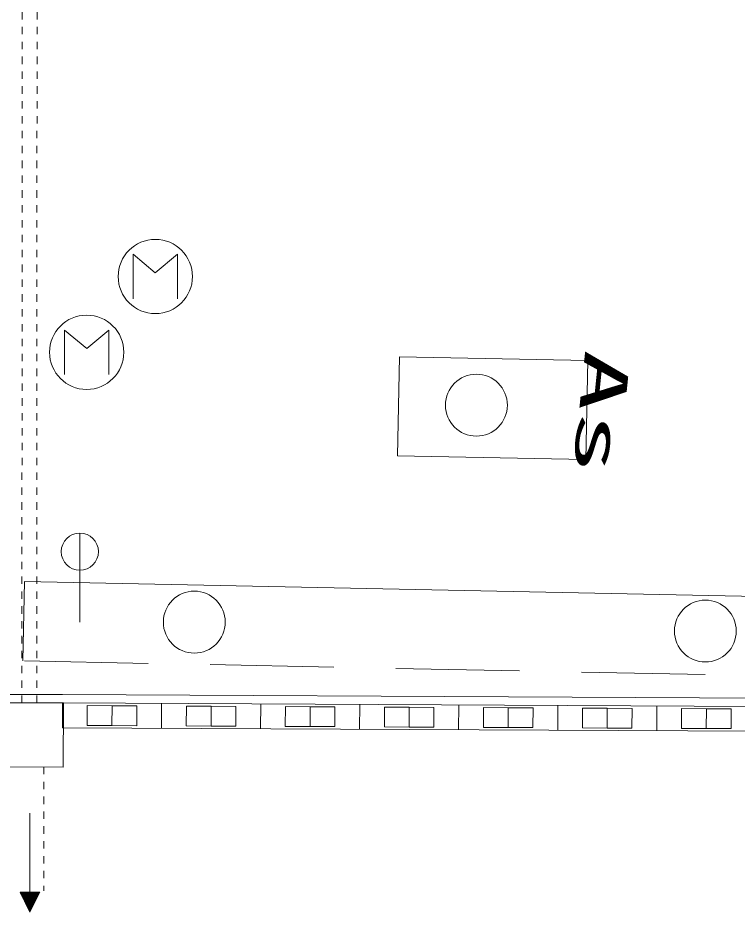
# Model space of a CAD drawing. Units: millimetres on the paper. Extents: x -420 to 420, y -297 to 297.
# Drawn here: x -226.58 to -216.89, y -222.04 to -210 of the extents above; entities that cross this region are included whole.
import ezdxf
from ezdxf.enums import TextEntityAlignment as Align

# ---------------------------------------------------------------- set-up
doc = ezdxf.new("R2010")
doc.units = ezdxf.units.MM
doc.linetypes.add('DASHED', pattern=[7.5, 6, -1.5])
doc.layers.add('0-0', color=7, linetype='Continuous', lineweight=13)
doc.layers.add('0-2_作業レイヤ1', color=7, linetype='Continuous', lineweight=13)
doc.styles.add('ＭＳ ゴシック', font='')
doc.styles.get('ＭＳ ゴシック').set_extended_font_data('MS Gothic')

# ---------------------------------------------------------------- blocks, each defined once
blk = doc.blocks.new('ggNum000030')
at = {"layer": '0-2_作業レイヤ1'}
for p, q in [((21645708, 158859030), (21648207, 158858979)), ((21649457, 158858954), (21651957, 158858904)), ((21653206, 158858878), (21655706, 158858828)), ((21656956, 158858802), (21659455, 158858752))]:
    blk.add_line(p, q, dxfattribs=at)
blk = doc.blocks.new('~4946')
at = {"layer": '0-2_作業レイヤ1'}
blk.add_lwpolyline([(21653243, 158863170), (21657042, 158863094), (21657083, 158865093), (21653284, 158865170)], close=True, dxfattribs=at)
blk.add_lwpolyline([(21645677, 158859030), (21645711, 158860631), (21664462, 158860251), (21664429, 158858651)], dxfattribs=at)
for centre in [(21654835, 158864194), (21649139, 158859813), (21659458, 158859633)]:
    blk.add_circle(centre, 625, dxfattribs=at)
at = {"layer": '0-0'}
blk.add_blockref('ggNum000030', (0, 0), dxfattribs=at)
blk = doc.blocks.new('CCURVE_ORG010')
at = {"layer": '0-0'}
blk.add_lwpolyline([(21645620, 158854357), (21645820, 158853957), (21646020, 158854357)], close=True, dxfattribs=at)
blk = doc.blocks.new('FILL_AREA_001_')
at = {"layer": '0-2_作業レイヤ1'}
for p, q in [((21645620, 158854356), (21646019, 158854356)), ((21645620, 158854355), (21646019, 158854355)), ((21645621, 158854354), (21646018, 158854354)), ((21645621, 158854353), (21646018, 158854353)), ((21645622, 158854352), (21646017, 158854352)), ((21645622, 158854351), (21646017, 158854351)), ((21645623, 158854350), (21646016, 158854350)), ((21645623, 158854349), (21646016, 158854349)), ((21645624, 158854348), (21646015, 158854348)), ((21645624, 158854347), (21646015, 158854347)), ((21645625, 158854346), (21646014, 158854346)), ((21645625, 158854345), (21646014, 158854345)), ((21645626, 158854344), (21646013, 158854344)), ((21645626, 158854343), (21646013, 158854343)), ((21645627, 158854342), (21646012, 158854342)), ((21645627, 158854341), (21646012, 158854341)), ((21645628, 158854340), (21646011, 158854340)), ((21645628, 158854339), (21646011, 158854339)), ((21645629, 158854338), (21646010, 158854338)), ((21645629, 158854337), (21646010, 158854337)), ((21645630, 158854336), (21646009, 158854336)), ((21645630, 158854335), (21646009, 158854335)), ((21645631, 158854334), (21646008, 158854334)), ((21645631, 158854333), (21646008, 158854333)), ((21645632, 158854332), (21646007, 158854332)), ((21645632, 158854331), (21646007, 158854331)), ((21645633, 158854330), (21646006, 158854330)), ((21645633, 158854329), (21646006, 158854329)), ((21645634, 158854328), (21646005, 158854328)), ((21645634, 158854327), (21646005, 158854327)), ((21645635, 158854326), (21646004, 158854326)), ((21645635, 158854325), (21646004, 158854325)), ((21645636, 158854324), (21646003, 158854324)), ((21645636, 158854323), (21646003, 158854323)), ((21645637, 158854322), (21646002, 158854322)), ((21645637, 158854321), (21646002, 158854321)), ((21645638, 158854320), (21646001, 158854320)), ((21645638, 158854319), (21646001, 158854319)), ((21645639, 158854318), (21646000, 158854318)), ((21645639, 158854317), (21646000, 158854317)), ((21645640, 158854316), (21645999, 158854316)), ((21645640, 158854315), (21645999, 158854315)), ((21645641, 158854314), (21645998, 158854314)), ((21645641, 158854313), (21645998, 158854313)), ((21645642, 158854312), (21645997, 158854312)), ((21645642, 158854311), (21645997, 158854311)), ((21645643, 158854310), (21645996, 158854310)), ((21645643, 158854309), (21645996, 158854309)), ((21645644, 158854308), (21645995, 158854308)), ((21645644, 158854307), (21645995, 158854307)), ((21645645, 158854306), (21645994, 158854306)), ((21645645, 158854305), (21645994, 158854305)), ((21645646, 158854304), (21645993, 158854304)), ((21645646, 158854303), (21645993, 158854303)), ((21645647, 158854302), (21645992, 158854302)), ((21645647, 158854301), (21645992, 158854301)), ((21645648, 158854300), (21645991, 158854300)), ((21645648, 158854299), (21645991, 158854299)), ((21645649, 158854298), (21645990, 158854298)), ((21645649, 158854297), (21645990, 158854297)), ((21645650, 158854296), (21645989, 158854296)), ((21645650, 158854295), (21645989, 158854295)), ((21645651, 158854294), (21645988, 158854294)), ((21645651, 158854293), (21645988, 158854293)), ((21645652, 158854292), (21645987, 158854292)), ((21645652, 158854291), (21645987, 158854291)), ((21645653, 158854290), (21645986, 158854290)), ((21645653, 158854289), (21645986, 158854289)), ((21645654, 158854288), (21645985, 158854288)), ((21645654, 158854287), (21645985, 158854287)), ((21645655, 158854286), (21645984, 158854286)), ((21645655, 158854285), (21645984, 158854285)), ((21645656, 158854284), (21645983, 158854284)), ((21645656, 158854283), (21645983, 158854283)), ((21645657, 158854282), (21645982, 158854282)), ((21645657, 158854281), (21645982, 158854281)), ((21645658, 158854280), (21645981, 158854280)), ((21645658, 158854279), (21645981, 158854279)), ((21645659, 158854278), (21645980, 158854278)), ((21645659, 158854277), (21645980, 158854277)), ((21645660, 158854276), (21645979, 158854276)), ((21645660, 158854275), (21645979, 158854275)), ((21645661, 158854274), (21645978, 158854274)), ((21645661, 158854273), (21645978, 158854273)), ((21645662, 158854272), (21645977, 158854272)), ((21645662, 158854271), (21645977, 158854271)), ((21645663, 158854270), (21645976, 158854270)), ((21645663, 158854269), (21645976, 158854269)), ((21645664, 158854268), (21645975, 158854268)), ((21645664, 158854267), (21645975, 158854267)), ((21645665, 158854266), (21645974, 158854266)), ((21645665, 158854265), (21645974, 158854265)), ((21645666, 158854264), (21645973, 158854264)), ((21645666, 158854263), (21645973, 158854263)), ((21645667, 158854262), (21645972, 158854262)), ((21645667, 158854261), (21645972, 158854261)), ((21645668, 158854260), (21645971, 158854260)), ((21645668, 158854259), (21645971, 158854259)), ((21645669, 158854258), (21645970, 158854258)), ((21645669, 158854257), (21645970, 158854257)), ((21645670, 158854256), (21645969, 158854256)), ((21645670, 158854255), (21645969, 158854255)), ((21645671, 158854254), (21645968, 158854254)), ((21645671, 158854253), (21645968, 158854253)), ((21645672, 158854252), (21645967, 158854252)), ((21645672, 158854251), (21645967, 158854251)), ((21645673, 158854250), (21645966, 158854250)), ((21645673, 158854249), (21645966, 158854249)), ((21645674, 158854248), (21645965, 158854248)), ((21645674, 158854247), (21645965, 158854247)), ((21645675, 158854246), (21645964, 158854246)), ((21645675, 158854245), (21645964, 158854245)), ((21645676, 158854244), (21645963, 158854244)), ((21645676, 158854243), (21645963, 158854243)), ((21645677, 158854242), (21645962, 158854242)), ((21645677, 158854241), (21645962, 158854241)), ((21645678, 158854240), (21645961, 158854240)), ((21645678, 158854239), (21645961, 158854239)), ((21645679, 158854238), (21645960, 158854238)), ((21645679, 158854237), (21645960, 158854237)), ((21645680, 158854236), (21645959, 158854236)), ((21645680, 158854235), (21645959, 158854235)), ((21645681, 158854234), (21645958, 158854234)), ((21645681, 158854233), (21645958, 158854233)), ((21645682, 158854232), (21645957, 158854232)), ((21645682, 158854231), (21645957, 158854231)), ((21645683, 158854230), (21645956, 158854230)), ((21645683, 158854229), (21645956, 158854229)), ((21645684, 158854228), (21645955, 158854228)), ((21645684, 158854227), (21645955, 158854227)), ((21645685, 158854226), (21645954, 158854226)), ((21645685, 158854225), (21645954, 158854225)), ((21645686, 158854224), (21645953, 158854224)), ((21645686, 158854223), (21645953, 158854223)), ((21645687, 158854222), (21645952, 158854222)), ((21645687, 158854221), (21645952, 158854221)), ((21645688, 158854220), (21645951, 158854220)), ((21645688, 158854219), (21645951, 158854219)), ((21645689, 158854218), (21645950, 158854218)), ((21645689, 158854217), (21645950, 158854217)), ((21645690, 158854216), (21645949, 158854216)), ((21645690, 158854215), (21645949, 158854215)), ((21645691, 158854214), (21645948, 158854214)), ((21645691, 158854213), (21645948, 158854213)), ((21645692, 158854212), (21645947, 158854212)), ((21645692, 158854211), (21645947, 158854211)), ((21645693, 158854210), (21645946, 158854210)), ((21645693, 158854209), (21645946, 158854209)), ((21645694, 158854208), (21645945, 158854208)), ((21645694, 158854207), (21645945, 158854207)), ((21645695, 158854206), (21645944, 158854206)), ((21645695, 158854205), (21645944, 158854205)), ((21645696, 158854204), (21645943, 158854204)), ((21645696, 158854203), (21645943, 158854203)), ((21645697, 158854202), (21645942, 158854202)), ((21645697, 158854201), (21645942, 158854201)), ((21645698, 158854200), (21645941, 158854200)), ((21645698, 158854199), (21645941, 158854199)), ((21645699, 158854198), (21645940, 158854198)), ((21645699, 158854197), (21645940, 158854197)), ((21645700, 158854196), (21645939, 158854196)), ((21645700, 158854195), (21645939, 158854195)), ((21645701, 158854194), (21645938, 158854194)), ((21645701, 158854193), (21645938, 158854193)), ((21645702, 158854192), (21645937, 158854192)), ((21645702, 158854191), (21645937, 158854191)), ((21645703, 158854190), (21645936, 158854190)), ((21645703, 158854189), (21645936, 158854189)), ((21645704, 158854188), (21645935, 158854188)), ((21645704, 158854187), (21645935, 158854187)), ((21645705, 158854186), (21645934, 158854186)), ((21645705, 158854185), (21645934, 158854185)), ((21645706, 158854184), (21645933, 158854184)), ((21645706, 158854183), (21645933, 158854183)), ((21645707, 158854182), (21645932, 158854182)), ((21645707, 158854181), (21645932, 158854181)), ((21645708, 158854180), (21645931, 158854180)), ((21645708, 158854179), (21645931, 158854179)), ((21645709, 158854178), (21645930, 158854178)), ((21645709, 158854177), (21645930, 158854177)), ((21645710, 158854176), (21645929, 158854176)), ((21645710, 158854175), (21645929, 158854175)), ((21645711, 158854174), (21645928, 158854174)), ((21645711, 158854173), (21645928, 158854173)), ((21645712, 158854172), (21645927, 158854172)), ((21645712, 158854171), (21645927, 158854171)), ((21645713, 158854170), (21645926, 158854170)), ((21645713, 158854169), (21645926, 158854169)), ((21645714, 158854168), (21645925, 158854168)), ((21645714, 158854167), (21645925, 158854167)), ((21645715, 158854166), (21645924, 158854166)), ((21645715, 158854165), (21645924, 158854165)), ((21645716, 158854164), (21645923, 158854164)), ((21645716, 158854163), (21645923, 158854163)), ((21645717, 158854162), (21645922, 158854162)), ((21645717, 158854161), (21645922, 158854161)), ((21645718, 158854160), (21645921, 158854160)), ((21645718, 158854159), (21645921, 158854159)), ((21645719, 158854158), (21645920, 158854158)), ((21645719, 158854157), (21645920, 158854157)), ((21645720, 158854156), (21645919, 158854156)), ((21645720, 158854155), (21645919, 158854155)), ((21645721, 158854154), (21645918, 158854154)), ((21645721, 158854153), (21645918, 158854153)), ((21645722, 158854152), (21645917, 158854152)), ((21645722, 158854151), (21645917, 158854151)), ((21645723, 158854150), (21645916, 158854150)), ((21645723, 158854149), (21645916, 158854149)), ((21645724, 158854148), (21645915, 158854148)), ((21645724, 158854147), (21645915, 158854147)), ((21645725, 158854146), (21645914, 158854146)), ((21645725, 158854145), (21645914, 158854145)), ((21645726, 158854144), (21645913, 158854144)), ((21645726, 158854143), (21645913, 158854143)), ((21645727, 158854142), (21645912, 158854142)), ((21645727, 158854141), (21645912, 158854141)), ((21645728, 158854140), (21645911, 158854140)), ((21645728, 158854139), (21645911, 158854139)), ((21645729, 158854138), (21645910, 158854138)), ((21645729, 158854137), (21645910, 158854137)), ((21645730, 158854136), (21645909, 158854136)), ((21645730, 158854135), (21645909, 158854135)), ((21645731, 158854134), (21645908, 158854134)), ((21645731, 158854133), (21645908, 158854133)), ((21645732, 158854132), (21645907, 158854132)), ((21645732, 158854131), (21645907, 158854131)), ((21645733, 158854130), (21645906, 158854130)), ((21645733, 158854129), (21645906, 158854129)), ((21645734, 158854128), (21645905, 158854128)), ((21645734, 158854127), (21645905, 158854127)), ((21645735, 158854126), (21645904, 158854126)), ((21645735, 158854125), (21645904, 158854125)), ((21645736, 158854124), (21645903, 158854124)), ((21645736, 158854123), (21645903, 158854123)), ((21645737, 158854122), (21645902, 158854122)), ((21645737, 158854121), (21645902, 158854121)), ((21645738, 158854120), (21645901, 158854120)), ((21645738, 158854119), (21645901, 158854119)), ((21645739, 158854118), (21645900, 158854118)), ((21645739, 158854117), (21645900, 158854117)), ((21645740, 158854116), (21645899, 158854116)), ((21645740, 158854115), (21645899, 158854115)), ((21645741, 158854114), (21645898, 158854114)), ((21645741, 158854113), (21645898, 158854113)), ((21645742, 158854112), (21645897, 158854112)), ((21645742, 158854111), (21645897, 158854111)), ((21645743, 158854110), (21645896, 158854110)), ((21645743, 158854109), (21645896, 158854109)), ((21645744, 158854108), (21645895, 158854108)), ((21645744, 158854107), (21645895, 158854107)), ((21645745, 158854106), (21645894, 158854106)), ((21645745, 158854105), (21645894, 158854105)), ((21645746, 158854104), (21645893, 158854104)), ((21645746, 158854103), (21645893, 158854103)), ((21645747, 158854102), (21645892, 158854102)), ((21645747, 158854101), (21645892, 158854101)), ((21645748, 158854100), (21645891, 158854100)), ((21645748, 158854099), (21645891, 158854099)), ((21645749, 158854098), (21645890, 158854098)), ((21645749, 158854097), (21645890, 158854097)), ((21645750, 158854096), (21645889, 158854096)), ((21645750, 158854095), (21645889, 158854095)), ((21645751, 158854094), (21645888, 158854094)), ((21645751, 158854093), (21645888, 158854093)), ((21645752, 158854092), (21645887, 158854092)), ((21645752, 158854091), (21645887, 158854091)), ((21645753, 158854090), (21645886, 158854090)), ((21645753, 158854089), (21645886, 158854089)), ((21645754, 158854088), (21645885, 158854088)), ((21645754, 158854087), (21645885, 158854087)), ((21645755, 158854086), (21645884, 158854086)), ((21645755, 158854085), (21645884, 158854085)), ((21645756, 158854084), (21645883, 158854084)), ((21645756, 158854083), (21645883, 158854083)), ((21645757, 158854082), (21645882, 158854082)), ((21645757, 158854081), (21645882, 158854081)), ((21645758, 158854080), (21645881, 158854080)), ((21645758, 158854079), (21645881, 158854079)), ((21645759, 158854078), (21645880, 158854078)), ((21645759, 158854077), (21645880, 158854077)), ((21645760, 158854076), (21645879, 158854076)), ((21645760, 158854075), (21645879, 158854075)), ((21645761, 158854074), (21645878, 158854074)), ((21645761, 158854073), (21645878, 158854073)), ((21645762, 158854072), (21645877, 158854072)), ((21645762, 158854071), (21645877, 158854071)), ((21645763, 158854070), (21645876, 158854070)), ((21645763, 158854069), (21645876, 158854069)), ((21645764, 158854068), (21645875, 158854068)), ((21645764, 158854067), (21645875, 158854067)), ((21645765, 158854066), (21645874, 158854066)), ((21645765, 158854065), (21645874, 158854065)), ((21645766, 158854064), (21645873, 158854064)), ((21645766, 158854063), (21645873, 158854063)), ((21645767, 158854062), (21645872, 158854062)), ((21645767, 158854061), (21645872, 158854061)), ((21645768, 158854060), (21645871, 158854060)), ((21645768, 158854059), (21645871, 158854059)), ((21645769, 158854058), (21645870, 158854058)), ((21645769, 158854057), (21645870, 158854057)), ((21645770, 158854056), (21645869, 158854056)), ((21645770, 158854055), (21645869, 158854055)), ((21645771, 158854054), (21645868, 158854054)), ((21645771, 158854053), (21645868, 158854053)), ((21645772, 158854052), (21645867, 158854052)), ((21645772, 158854051), (21645867, 158854051)), ((21645773, 158854050), (21645866, 158854050)), ((21645773, 158854049), (21645866, 158854049)), ((21645774, 158854048), (21645865, 158854048)), ((21645774, 158854047), (21645865, 158854047)), ((21645775, 158854046), (21645864, 158854046)), ((21645775, 158854045), (21645864, 158854045)), ((21645776, 158854044), (21645863, 158854044)), ((21645776, 158854043), (21645863, 158854043)), ((21645777, 158854042), (21645862, 158854042)), ((21645777, 158854041), (21645862, 158854041)), ((21645778, 158854040), (21645861, 158854040)), ((21645778, 158854039), (21645861, 158854039)), ((21645779, 158854038), (21645860, 158854038)), ((21645779, 158854037), (21645860, 158854037)), ((21645780, 158854036), (21645859, 158854036)), ((21645780, 158854035), (21645859, 158854035)), ((21645781, 158854034), (21645858, 158854034)), ((21645781, 158854033), (21645858, 158854033)), ((21645782, 158854032), (21645857, 158854032)), ((21645782, 158854031), (21645857, 158854031)), ((21645783, 158854030), (21645856, 158854030)), ((21645783, 158854029), (21645856, 158854029)), ((21645784, 158854028), (21645855, 158854028)), ((21645784, 158854027), (21645855, 158854027)), ((21645785, 158854026), (21645854, 158854026)), ((21645785, 158854025), (21645854, 158854025)), ((21645786, 158854024), (21645853, 158854024)), ((21645786, 158854023), (21645853, 158854023)), ((21645787, 158854022), (21645852, 158854022)), ((21645787, 158854021), (21645852, 158854021)), ((21645788, 158854020), (21645851, 158854020)), ((21645788, 158854019), (21645851, 158854019)), ((21645789, 158854018), (21645850, 158854018)), ((21645789, 158854017), (21645850, 158854017)), ((21645790, 158854016), (21645849, 158854016)), ((21645790, 158854015), (21645849, 158854015)), ((21645791, 158854014), (21645848, 158854014)), ((21645791, 158854013), (21645848, 158854013)), ((21645792, 158854012), (21645847, 158854012)), ((21645792, 158854011), (21645847, 158854011)), ((21645793, 158854010), (21645846, 158854010)), ((21645793, 158854009), (21645846, 158854009)), ((21645794, 158854008), (21645845, 158854008)), ((21645794, 158854007), (21645845, 158854007)), ((21645795, 158854006), (21645844, 158854006)), ((21645795, 158854005), (21645844, 158854005)), ((21645796, 158854004), (21645843, 158854004)), ((21645796, 158854003), (21645843, 158854003)), ((21645797, 158854002), (21645842, 158854002)), ((21645797, 158854001), (21645842, 158854001)), ((21645798, 158854000), (21645841, 158854000)), ((21645798, 158853999), (21645841, 158853999)), ((21645799, 158853998), (21645840, 158853998)), ((21645799, 158853997), (21645840, 158853997)), ((21645800, 158853996), (21645839, 158853996)), ((21645800, 158853995), (21645839, 158853995)), ((21645801, 158853994), (21645838, 158853994)), ((21645801, 158853993), (21645838, 158853993)), ((21645802, 158853992), (21645837, 158853992)), ((21645802, 158853991), (21645837, 158853991)), ((21645803, 158853990), (21645836, 158853990)), ((21645803, 158853989), (21645836, 158853989)), ((21645804, 158853988), (21645835, 158853988)), ((21645804, 158853987), (21645835, 158853987)), ((21645805, 158853986), (21645834, 158853986)), ((21645805, 158853985), (21645834, 158853985)), ((21645806, 158853984), (21645833, 158853984)), ((21645806, 158853983), (21645833, 158853983)), ((21645807, 158853982), (21645832, 158853982)), ((21645807, 158853981), (21645832, 158853981)), ((21645808, 158853980), (21645831, 158853980)), ((21645808, 158853979), (21645831, 158853979)), ((21645809, 158853978), (21645830, 158853978)), ((21645809, 158853977), (21645830, 158853977)), ((21645810, 158853976), (21645829, 158853976)), ((21645810, 158853975), (21645829, 158853975)), ((21645811, 158853974), (21645828, 158853974)), ((21645811, 158853973), (21645828, 158853973)), ((21645812, 158853972), (21645827, 158853972)), ((21645812, 158853971), (21645827, 158853971)), ((21645813, 158853970), (21645826, 158853970)), ((21645813, 158853969), (21645826, 158853969)), ((21645814, 158853968), (21645825, 158853968)), ((21645814, 158853967), (21645825, 158853967)), ((21645815, 158853966), (21645824, 158853966)), ((21645815, 158853965), (21645824, 158853965)), ((21645816, 158853964), (21645823, 158853964)), ((21645816, 158853963), (21645823, 158853963)), ((21645817, 158853962), (21645822, 158853962)), ((21645817, 158853961), (21645822, 158853961)), ((21645818, 158853960), (21645821, 158853960)), ((21645818, 158853959), (21645821, 158853959)), ((21645819, 158853958), (21645820, 158853958)), ((21645819, 158853957), (21645820, 158853957))]:
    blk.add_line(p, q, dxfattribs=at)
blk = doc.blocks.new('拡大図~8')
at = {"layer": '0-2_作業レイヤ1', "linetype": 'DASHED', "lineweight": 18}
for p, q in [((21645658, 158858183), (21645666, 158877511)), ((21645958, 158858183), (21645966, 158877534)), ((21646102, 158856890), (21646102, 158854385))]:
    blk.add_line(p, q, dxfattribs=at)
at = {"layer": '0-2_作業レイヤ1', "lineweight": 18}
for p, q in [((21647902, 158866342), (21647902, 158867242)), ((21648352, 158866867), (21647902, 158867242)), ((21648352, 158866867), (21648802, 158867242)), ((21648802, 158866342), (21648802, 158867242)), ((21646516, 158864812), (21646516, 158865712)), ((21646966, 158865337), (21646516, 158865712)), ((21646966, 158865337), (21647416, 158865712)), ((21647416, 158864812), (21647416, 158865712)), ((21646828, 158861611), (21646828, 158859811)), ((21646480, 158858180), (21646477, 158857680)), ((21646480, 158858180), (21667059, 158858076)), ((21646979, 158858127), (21646977, 158857728)), ((21646979, 158858127), (21647479, 158858125)), ((21647479, 158858125), (21647477, 158857725)), ((21647479, 158858125), (21647979, 158858122)), ((21647979, 158858122), (21647977, 158857722)), ((21648480, 158858170), (21648477, 158857670)), ((21648979, 158858117), (21648977, 158857717)), ((21648979, 158858117), (21649479, 158858115)), ((21649479, 158858115), (21649477, 158857715)), ((21649479, 158858115), (21649979, 158858112)), ((21649979, 158858112), (21649977, 158857712)), ((21650480, 158858160), (21650477, 158857660)), ((21650979, 158858107), (21650977, 158857707)), ((21650979, 158858107), (21651479, 158858105)), ((21651479, 158858105), (21651477, 158857705)), ((21651479, 158858105), (21651979, 158858102)), ((21652480, 158858150), (21652477, 158857650)), ((21654480, 158858139), (21654477, 158857640)), ((21656480, 158858129), (21656477, 158857629)), ((21658480, 158858119), (21658477, 158857619)), ((21651979, 158858102), (21651977, 158857702)), ((21652979, 158858097), (21652977, 158857697)), ((21652979, 158858097), (21653479, 158858095)), ((21653479, 158858095), (21653477, 158857695)), ((21653479, 158858095), (21653979, 158858092)), ((21653979, 158858092), (21653977, 158857692)), ((21654979, 158858087), (21654977, 158857687)), ((21654979, 158858087), (21655479, 158858084)), ((21655479, 158858084), (21655477, 158857684)), ((21655479, 158858084), (21655979, 158858082)), ((21655979, 158858082), (21655977, 158857682)), ((21656979, 158858077), (21656977, 158857677)), ((21656979, 158858077), (21657479, 158858074)), ((21657479, 158858074), (21657477, 158857674)), ((21657479, 158858074), (21657979, 158858072)), ((21657979, 158858072), (21657977, 158857672)), ((21658979, 158858067), (21658977, 158857667)), ((21658979, 158858067), (21659479, 158858064)), ((21659479, 158858064), (21659477, 158857664)), ((21659479, 158858064), (21659979, 158858062)), ((21659979, 158858062), (21659977, 158857662)), ((21646477, 158857680), (21667057, 158857576)), ((21646977, 158857728), (21647477, 158857725)), ((21647477, 158857725), (21647977, 158857722)), ((21648977, 158857717), (21649477, 158857715)), ((21649477, 158857715), (21649977, 158857712)), ((21650977, 158857707), (21651477, 158857705)), ((21651477, 158857705), (21651977, 158857702)), ((21652977, 158857697), (21653477, 158857695)), ((21653477, 158857695), (21653977, 158857692)), ((21654977, 158857687), (21655477, 158857684)), ((21655477, 158857684), (21655977, 158857682)), ((21656977, 158857677), (21657477, 158857674)), ((21657477, 158857674), (21657977, 158857672)), ((21658977, 158857667), (21659477, 158857664)), ((21659477, 158857664), (21659977, 158857662))]:
    blk.add_line(p, q, dxfattribs=at)
at = {"layer": '0-2_作業レイヤ1'}
blk.add_line((21645820, 158855957), (21645820, 158854357), dxfattribs=at)
at = {"layer": '0-2_作業レイヤ1', "lineweight": 18}
blk.add_lwpolyline([(21646496, 159061372), (21644156, 159038498), (21642832, 159025537), (21642156, 159018843), (21639075, 158988505), (21636076, 158959259), (21630588, 158905558), (21627418, 158874395), (21627395, 158872166), (21627773, 158869752), (21628540, 158867435), (21629663, 158865297), (21631549, 158862852), (21633384, 158861255), (21635466, 158859976), (21638343, 158858898), (21640413, 158858505), (21642585, 158858396), (21645114, 158858354), (21646480, 158858350), (21667060, 158858246)], dxfattribs=at)
blk.add_lwpolyline([(21645112, 158856893), (21646492, 158856887), (21646498, 158858180), (21645118, 158858186)], close=True, dxfattribs=at)
for centre, radius in [((21648352, 158866792), 750), ((21646966, 158865262), 750), ((21646828, 158861236), 375)]:
    blk.add_circle(centre, radius, dxfattribs=at)
at = {"layer": '0-2_作業レイヤ1'}
for name in ['CCURVE_ORG010', 'FILL_AREA_001_']:
    blk.add_blockref(name, (0, 0), dxfattribs=at)
at = {"layer": '0-2_作業レイヤ1', "style": 'ＭＳ ゴシック', "width": 2}
blk.add_text('As', height=916.4, rotation=264.17, dxfattribs=at).set_placement((21656763, 158865358), align=Align.BOTTOM_LEFT)
blk = doc.blocks.new('元図より')
at = {"layer": '0-0'}
for name in ['~4946', '拡大図~8']:
    blk.add_blockref(name, (0, 0), dxfattribs=at)

msp = doc.modelspace()

# ---------------------------------------------------------------- block references
at = {"layer": '0-0', "xscale": 0.0006666667, "yscale": 0.0006666667}
msp.add_blockref('元図より', (-14656.961, -106124.681), dxfattribs=at)

doc.saveas('drawing.dxf')
